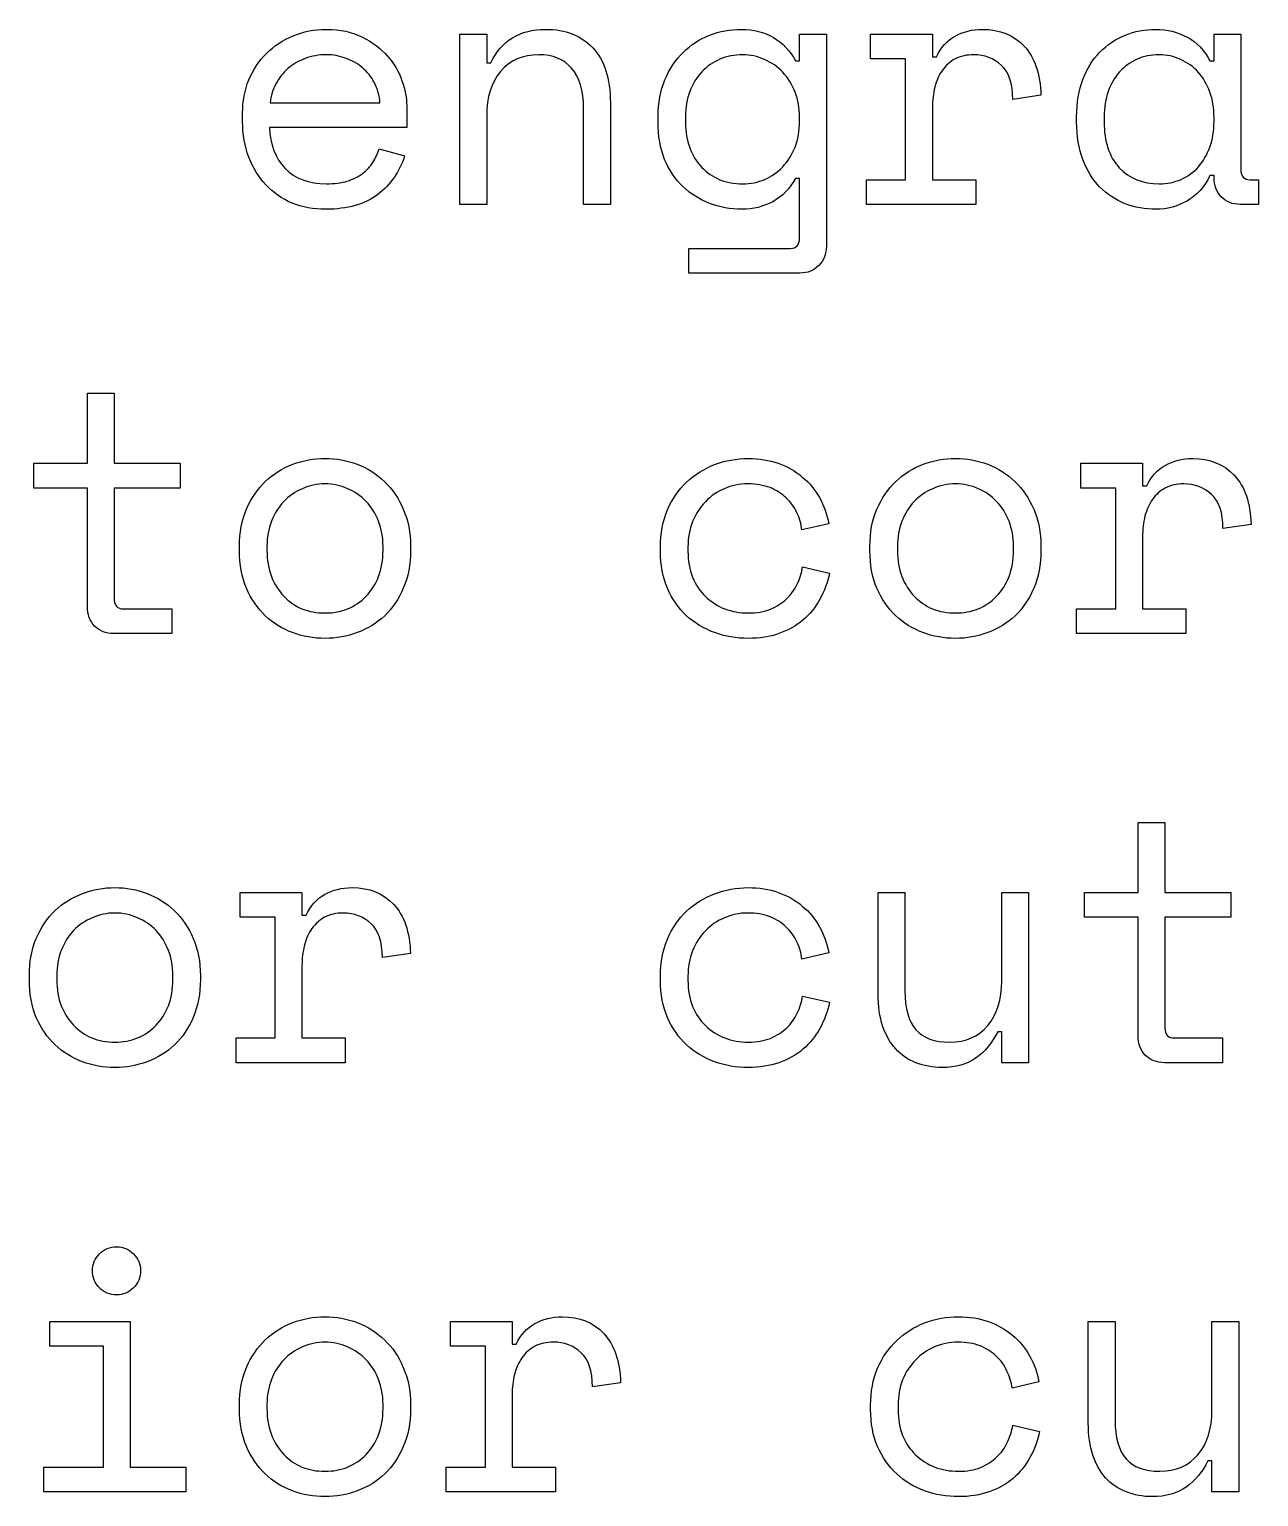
# Model space of a CAD drawing. Extents: x 0 to 841, y 0 to 662.
# Drawn here: x 222.56 to 237.71, y 611.16 to 629.26 of the extents above; entities that cross this region are included whole.
import ezdxf

# ---------------------------------------------------------------- set-up
doc = ezdxf.new("R2010")
doc.units = 0
doc.layers.get('0').update_dxf_attribs({"linetype": 'CONTINUOUS'})

msp = doc.modelspace()

# ---------------------------------------------------------------- linework, layer by layer
at = {"color": 4}
for points in [[(228.194677, 627.097604), (227.864477, 627.097604), (227.864477, 629.197337), (228.194677, 629.197337), (228.194677, 628.841737), (228.245477, 628.841737)], [(232.00044, 628.867137), (232.05124, 628.867137), (232.05124, 629.197337), (232.38144, 629.197337), (232.38144, 626.581137)], [(233.689537, 628.291404), (233.689537, 627.402404), (234.222936, 627.402404), (234.222936, 627.097604), (232.876737, 627.097604), (232.876737, 627.402404), (233.359337, 627.402404), (233.359337, 628.892537), (232.927537, 628.892537), (232.927537, 629.197337)], [(232.927537, 629.197337), (233.689537, 629.197337), (233.689537, 628.917937), (233.740337, 628.917937)], [(237.110066, 628.867137), (237.160866, 628.867137), (237.160866, 629.197337), (237.491066, 629.197337), (237.491066, 627.529404)], [(235.02727, 628.443804), (234.680136, 628.393004)], [(225.184778, 628.12207), (225.184778, 628.22367)], [(227.20831, 628.316804), (227.20831, 628.04587), (225.514977, 628.04587)], [(225.523444, 628.35067), (226.87811, 628.35067)], [(229.718676, 628.35067), (229.718676, 627.097604), (229.388476, 627.097604), (229.388476, 628.282937)], [(228.194677, 628.189804), (228.194677, 627.097604)], [(230.307107, 628.113604), (230.307107, 628.181337)], [(230.645773, 628.181337), (230.645773, 628.113604)], [(232.05124, 628.12207), (232.05124, 628.17287)], [(235.467534, 628.113604), (235.467534, 628.181337)], [(235.8062, 628.181337), (235.8062, 628.113604)], [(237.160866, 628.12207), (237.160866, 628.17287)], [(226.869644, 627.783404), (227.18291, 627.698737)], [(232.05124, 627.419337), (232.00044, 627.419337)], [(232.05124, 626.682737), (232.05124, 627.419337)], [(237.160866, 627.453204), (237.110066, 627.453204)], [(237.160866, 627.427804), (237.160866, 627.453204)], [(237.605366, 627.402404), (237.7112, 627.402404), (237.7112, 627.097604), (237.486833, 627.097604)], [(232.055473, 626.250938), (230.688107, 626.250938), (230.688107, 626.555737), (231.93694, 626.555737)], [(222.610914, 623.905672), (223.271314, 623.905672), (223.271314, 624.769271), (223.601514, 624.769271), (223.601514, 623.905672), (224.414314, 623.905672), (224.414314, 623.600872), (223.601514, 623.600872), (223.601514, 622.237739)], [(223.271314, 622.136139), (223.271314, 623.600872), (222.610914, 623.600872), (222.610914, 623.905672)], [(236.280333, 622.999738), (236.280333, 622.110739), (236.813733, 622.110739), (236.813733, 621.805939), (235.467534, 621.805939), (235.467534, 622.110739), (235.950133, 622.110739), (235.950133, 623.600872), (235.518333, 623.600872), (235.518333, 623.905672)], [(235.518333, 623.905672), (236.280333, 623.905672), (236.280333, 623.626272), (236.331133, 623.626272)], [(232.411073, 623.160605), (232.080873, 623.084405)], [(237.618066, 623.152138), (237.270933, 623.101338)], [(225.146678, 622.830405), (225.146678, 622.881205)], [(225.485344, 622.881205), (225.485344, 622.830405)], [(226.91621, 622.830405), (226.91621, 622.881205)], [(227.254877, 622.881205), (227.254877, 622.830405)], [(230.33674, 622.821938), (230.33674, 622.872738)], [(230.675407, 622.872738), (230.675407, 622.821938)], [(232.91907, 622.830405), (232.91907, 622.881205)], [(233.257737, 622.881205), (233.257737, 622.830405)], [(234.688603, 622.830405), (234.688603, 622.881205)], [(235.02727, 622.881205), (235.02727, 622.830405)], [(232.08934, 622.627205), (232.41954, 622.551005)], [(223.715814, 622.110739), (224.312714, 622.110739), (224.312714, 621.805939), (223.597281, 621.805939)]]:
    msp.add_lwpolyline(points, dxfattribs=at)
for points in [[(226.217711, 628.943337)], [(231.348507, 627.351604)], [(236.483533, 627.351604)], [(226.200777, 622.059939)], [(233.97317, 622.059939)]]:
    msp.add_lwpolyline(points, close=True, dxfattribs=at)
at = {"color": 1}
for points in [[(235.5649, 618.614005), (236.2253, 618.614005), (236.2253, 619.477605), (236.5555, 619.477605), (236.5555, 618.614005), (237.3683, 618.614005), (237.3683, 618.309205), (236.5555, 618.309205), (236.5555, 616.946072)], [(225.917144, 617.708072), (225.917144, 616.819072), (226.450544, 616.819072), (226.450544, 616.514272), (225.104344, 616.514272), (225.104344, 616.819072), (225.586944, 616.819072), (225.586944, 618.309205), (225.155144, 618.309205), (225.155144, 618.614005)], [(225.155144, 618.614005), (225.917144, 618.614005), (225.917144, 618.334605), (225.967944, 618.334605)], [(233.02067, 617.360939), (233.02067, 618.614005), (233.35087, 618.614005), (233.35087, 617.403272)], [(234.54467, 618.614005), (234.87487, 618.614005), (234.87487, 616.514272), (234.54467, 616.514272), (234.54467, 616.895272), (234.49387, 616.895272)], [(234.54467, 617.521805), (234.54467, 618.614005)], [(236.2253, 616.844472), (236.2253, 618.309205), (235.5649, 618.309205), (235.5649, 618.614005)], [(227.254877, 617.860472), (226.907744, 617.809672)], [(232.411073, 617.868938), (232.080873, 617.792739)], [(222.555881, 617.538739), (222.555881, 617.589539)], [(222.894547, 617.589539), (222.894547, 617.538739)], [(224.325414, 617.538739), (224.325414, 617.589539)], [(224.66408, 617.589539), (224.66408, 617.538739)], [(230.33674, 617.530272), (230.33674, 617.581072)], [(230.675407, 617.581072), (230.675407, 617.530272)], [(232.08934, 617.335539), (232.41954, 617.259339)], [(236.6698, 616.819072), (237.2667, 616.819072), (237.2667, 616.514272), (236.551267, 616.514272)]]:
    msp.add_lwpolyline(points, dxfattribs=at)
msp.add_lwpolyline([(223.609981, 616.768272)], close=True, dxfattribs=at)
at = {"color": 5}
for points in [[(223.334814, 613.948873)], [(222.733681, 611.527407), (223.470281, 611.527407), (223.470281, 613.01754), (222.809881, 613.01754), (222.809881, 613.32234), (223.800481, 613.32234), (223.800481, 611.527407), (224.48628, 611.527407), (224.48628, 611.222607), (222.733681, 611.222607)], [(226.200777, 611.476607)]]:
    msp.add_lwpolyline(points, close=True, dxfattribs=at)
for points in [[(228.507943, 612.416407), (228.507943, 611.527407), (229.041343, 611.527407), (229.041343, 611.222607), (227.695144, 611.222607), (227.695144, 611.527407), (228.177743, 611.527407), (228.177743, 613.01754), (227.745944, 613.01754), (227.745944, 613.32234)], [(227.745944, 613.32234), (228.507943, 613.32234), (228.507943, 613.04294), (228.558743, 613.04294)], [(235.611467, 612.069273), (235.611467, 613.32234), (235.941667, 613.32234), (235.941667, 612.111607)], [(237.135466, 613.32234), (237.465666, 613.32234), (237.465666, 611.222607), (237.135466, 611.222607), (237.135466, 611.603607), (237.084666, 611.603607)], [(237.135466, 612.23014), (237.135466, 613.32234)], [(229.845676, 612.568807), (229.498543, 612.518007)], [(235.00187, 612.577273), (234.67167, 612.501073)], [(225.146678, 612.247073), (225.146678, 612.297873)], [(225.485344, 612.297873), (225.485344, 612.247073)], [(226.91621, 612.247073), (226.91621, 612.297873)], [(227.254877, 612.297873), (227.254877, 612.247073)], [(232.927537, 612.238607), (232.927537, 612.289407)], [(233.266203, 612.289407), (233.266203, 612.238607)], [(234.680136, 612.043873), (235.010336, 611.967673)]]:
    msp.add_lwpolyline(points, dxfattribs=at)
at = {"color": 4}
for points in [[(225.481111, 628.96027), (225.574244, 629.053403), (225.6829, 629.12537), (225.807077, 629.17617)], [(225.807077, 629.17617), (225.934077, 629.229792), (226.070955, 629.256603), (226.217711, 629.256603)], [(226.217711, 629.256603), (226.389866, 629.256603), (226.538033, 629.224148), (226.66221, 629.159237)], [(226.66221, 629.159237), (226.78921, 629.097148), (226.892222, 629.019537), (226.971244, 628.926404)], [(228.245477, 628.841737), (228.375299, 629.118315), (228.601077, 629.256603), (228.92281, 629.256603)], [(228.92281, 629.256603), (229.165521, 629.256603), (229.358843, 629.180403), (229.502776, 629.028003)], [(230.61614, 628.97297), (230.709273, 629.066103), (230.817929, 629.136659), (230.942107, 629.184637)], [(230.942107, 629.184637), (231.066284, 629.232615), (231.196107, 629.256603), (231.331573, 629.256603)], [(231.331573, 629.256603), (231.483973, 629.256603), (231.616618, 629.222737), (231.729506, 629.155003)], [(231.729506, 629.155003), (231.845218, 629.090092), (231.935529, 628.994137), (232.00044, 628.867137)], [(233.740337, 628.917937), (233.793959, 629.033648), (233.870159, 629.118315), (233.968937, 629.171937)], [(233.968937, 629.171937), (234.067714, 629.228381), (234.180603, 629.256603), (234.307603, 629.256603)], [(234.307603, 629.256603), (234.51927, 629.256603), (234.690014, 629.187459), (234.819836, 629.04917)], [(235.751167, 628.97297), (235.841478, 629.066103), (235.9459, 629.136659), (236.064433, 629.184637)], [(236.064433, 629.184637), (236.182967, 629.232615), (236.308556, 629.256603), (236.4412, 629.256603)], [(236.4412, 629.256603), (236.585133, 629.256603), (236.714955, 629.224148), (236.830666, 629.159237)], [(236.830666, 629.159237), (236.9492, 629.097148), (237.042333, 628.999781), (237.110066, 628.867137)], [(225.260978, 628.634304), (225.3146, 628.761304), (225.387977, 628.869959), (225.481111, 628.96027)], [(226.217711, 628.943337), (226.124577, 628.943337), (226.037088, 628.927815), (225.955244, 628.89677)], [(226.454777, 628.901004), (226.378577, 628.929226), (226.299555, 628.943337), (226.217711, 628.943337)], [(226.971244, 628.926404), (227.053088, 628.83327), (227.112355, 628.73167), (227.149044, 628.621604)], [(228.838143, 628.943337), (228.637765, 628.943337), (228.479721, 628.874192), (228.36401, 628.735904)], [(229.24031, 628.778237), (229.141532, 628.888304), (229.007477, 628.943337), (228.838143, 628.943337)], [(229.502776, 629.028003), (229.64671, 628.878426), (229.718676, 628.652648), (229.718676, 628.35067)], [(230.391773, 628.634304), (230.448218, 628.76977), (230.523007, 628.882659), (230.61614, 628.97297)], [(231.348507, 628.943337), (231.249729, 628.943337), (231.156596, 628.924992), (231.069107, 628.888304)], [(231.61944, 628.88407), (231.534773, 628.923581), (231.444462, 628.943337), (231.348507, 628.943337)], [(234.197536, 628.943337), (234.110048, 628.943337), (234.033848, 628.926404), (233.968937, 628.892537)], [(234.540436, 628.812104), (234.447303, 628.899592), (234.333003, 628.943337), (234.197536, 628.943337)], [(234.819836, 629.04917), (234.949659, 628.910881), (235.018803, 628.709092), (235.02727, 628.443804)], [(235.543733, 628.638537), (235.594533, 628.771181), (235.663678, 628.882659), (235.751167, 628.97297)], [(236.483533, 628.943337), (236.384755, 628.943337), (236.294444, 628.924992), (236.2126, 628.888304)], [(236.750233, 628.88407), (236.668389, 628.923581), (236.579489, 628.943337), (236.483533, 628.943337)], [(225.743577, 628.774004), (225.684311, 628.720381), (225.634922, 628.656881), (225.595411, 628.583504)], [(225.955244, 628.89677), (225.876222, 628.868548), (225.805666, 628.827626), (225.743577, 628.774004)], [(226.66221, 628.78247), (226.602944, 628.83327), (226.533799, 628.872781), (226.454777, 628.901004)], [(226.810377, 628.596204), (226.773688, 628.669581), (226.724299, 628.73167), (226.66221, 628.78247)], [(229.388476, 628.282937), (229.388476, 628.50307), (229.339088, 628.66817), (229.24031, 628.778237)], [(231.069107, 628.888304), (230.98444, 628.851615), (230.909651, 628.799404), (230.84474, 628.73167)], [(231.843806, 628.727437), (231.781718, 628.79517), (231.706929, 628.847381), (231.61944, 628.88407)], [(233.812303, 628.752837), (233.76997, 628.69357), (233.738926, 628.624426), (233.71917, 628.545404)], [(233.968937, 628.892537), (233.906848, 628.85867), (233.854637, 628.812104), (233.812303, 628.752837)], [(234.680136, 628.393004), (234.680136, 628.587737), (234.63357, 628.727437), (234.540436, 628.812104)], [(236.2126, 628.888304), (236.130756, 628.851615), (236.058789, 628.799404), (235.9967, 628.73167)], [(236.966133, 628.727437), (236.906866, 628.79517), (236.8349, 628.847381), (236.750233, 628.88407)], [(225.184778, 628.22367), (225.184778, 628.370426), (225.210178, 628.507304), (225.260978, 628.634304)], [(225.595411, 628.583504), (225.558722, 628.512948), (225.534733, 628.435337), (225.523444, 628.35067)], [(226.87811, 628.35067), (226.872466, 628.440981), (226.849888, 628.522826), (226.810377, 628.596204)], [(227.149044, 628.621604), (227.188555, 628.511537), (227.20831, 628.409937), (227.20831, 628.316804)], [(228.36401, 628.735904), (228.251121, 628.600437), (228.194677, 628.418404), (228.194677, 628.189804)], [(230.307107, 628.181337), (230.307107, 628.35067), (230.335329, 628.501659), (230.391773, 628.634304)], [(230.84474, 628.73167), (230.782651, 628.663937), (230.733262, 628.583504), (230.696573, 628.49037)], [(231.996206, 628.481904), (231.959518, 628.577859), (231.908718, 628.659704), (231.843806, 628.727437)], [(235.467534, 628.181337), (235.467534, 628.353493), (235.492934, 628.505893), (235.543733, 628.638537)], [(235.9967, 628.73167), (235.937433, 628.666759), (235.890867, 628.586326), (235.857, 628.49037)], [(237.110066, 628.481904), (237.0762, 628.577859), (237.028222, 628.659704), (236.966133, 628.727437)], [(230.696573, 628.49037), (230.662707, 628.397237), (230.645773, 628.294226), (230.645773, 628.181337)], [(232.05124, 628.17287), (232.05124, 628.285759), (232.032895, 628.38877), (231.996206, 628.481904)], [(233.71917, 628.545404), (233.699414, 628.466381), (233.689537, 628.381715), (233.689537, 628.291404)], [(235.857, 628.49037), (235.823133, 628.397237), (235.8062, 628.294226), (235.8062, 628.181337)], [(237.160866, 628.17287), (237.160866, 628.285759), (237.143933, 628.38877), (237.110066, 628.481904)], [(225.260978, 627.681804), (225.210178, 627.814448), (225.184778, 627.961204), (225.184778, 628.12207)], [(225.514977, 628.04587), (225.523444, 627.837026), (225.588355, 627.669104), (225.709711, 627.542104)], [(230.38754, 627.652171), (230.333918, 627.787637), (230.307107, 627.941448), (230.307107, 628.113604)], [(230.645773, 628.113604), (230.645773, 627.99507), (230.662707, 627.889237), (230.696573, 627.796104)], [(231.996206, 627.80457), (232.032895, 627.900526), (232.05124, 628.006359), (232.05124, 628.12207)], [(235.543733, 627.652171), (235.492934, 627.784815), (235.467534, 627.938626), (235.467534, 628.113604)], [(235.8062, 628.113604), (235.8062, 627.873715), (235.868289, 627.686037), (235.992467, 627.550571)], [(237.110066, 627.80457), (237.143933, 627.900526), (237.160866, 628.006359), (237.160866, 628.12207)], [(225.472644, 627.338904), (225.382333, 627.434859), (225.311777, 627.549159), (225.260978, 627.681804)], [(226.78921, 627.614071), (226.823077, 627.667693), (226.849888, 627.724137), (226.869644, 627.783404)], [(227.18291, 627.698737), (227.123644, 627.504004), (227.013577, 627.344548), (226.85271, 627.220371)], [(230.696573, 627.796104), (230.733262, 627.702971), (230.782651, 627.622537), (230.84474, 627.554804)], [(231.843806, 627.563271), (231.908718, 627.631004), (231.959518, 627.711437), (231.996206, 627.80457)], [(236.970366, 627.563271), (237.029633, 627.631004), (237.0762, 627.711437), (237.110066, 627.80457)], [(225.709711, 627.542104), (225.831066, 627.415104), (226.0004, 627.351604), (226.217711, 627.351604)], [(226.475944, 627.385471), (226.549322, 627.408048), (226.61141, 627.439093), (226.66221, 627.478604)], [(226.66221, 627.478604), (226.715833, 627.518115), (226.758166, 627.563271), (226.78921, 627.614071)], [(230.611907, 627.317737), (230.518773, 627.408048), (230.443985, 627.519526), (230.38754, 627.652171)], [(230.84474, 627.554804), (230.909651, 627.489893), (230.98444, 627.439093), (231.069107, 627.402404)], [(231.623673, 627.406637), (231.70834, 627.443326), (231.781718, 627.495537), (231.843806, 627.563271)], [(235.751167, 627.313504), (235.663678, 627.406637), (235.594533, 627.519526), (235.543733, 627.652171)], [(235.992467, 627.550571), (236.119467, 627.417926), (236.283156, 627.351604), (236.483533, 627.351604)], [(236.754466, 627.406637), (236.839133, 627.443326), (236.9111, 627.495537), (236.970366, 627.563271)], [(237.491066, 627.529404), (237.491066, 627.444737), (237.529166, 627.402404), (237.605366, 627.402404)], [(225.794377, 627.114537), (225.6702, 627.16816), (225.562955, 627.242948), (225.472644, 627.338904)], [(226.217711, 627.351604), (226.316488, 627.351604), (226.402566, 627.362893), (226.475944, 627.385471)], [(230.942107, 627.110304), (230.817929, 627.158282), (230.707862, 627.227426), (230.611907, 627.317737)], [(231.069107, 627.402404), (231.153773, 627.368537), (231.246907, 627.351604), (231.348507, 627.351604)], [(231.348507, 627.351604), (231.447284, 627.351604), (231.539007, 627.369948), (231.623673, 627.406637)], [(232.00044, 627.419337), (231.932706, 627.292337), (231.839573, 627.196382), (231.72104, 627.131471)], [(236.064433, 627.106071), (235.9459, 627.154048), (235.841478, 627.223193), (235.751167, 627.313504)], [(236.483533, 627.351604), (236.582311, 627.351604), (236.672622, 627.369948), (236.754466, 627.406637)], [(237.110066, 627.453204), (237.042333, 627.312093), (236.947789, 627.207671), (236.826433, 627.139937)], [(237.249766, 627.190737), (237.1905, 627.252826), (237.160866, 627.331848), (237.160866, 627.427804)], [(226.209244, 627.038337), (226.059666, 627.038337), (225.921377, 627.063737), (225.794377, 627.114537)], [(226.85271, 627.220371), (226.694666, 627.099015), (226.480177, 627.038337), (226.209244, 627.038337)], [(231.72104, 627.131471), (231.605329, 627.069382), (231.478329, 627.038337), (231.34004, 627.038337)], [(236.826433, 627.139937), (236.7079, 627.072204), (236.582311, 627.038337), (236.449667, 627.038337)], [(237.486833, 627.097604), (237.390877, 627.097604), (237.311855, 627.128648), (237.249766, 627.190737)], [(231.34004, 627.038337), (231.198929, 627.038337), (231.066284, 627.062326), (230.942107, 627.110304)], [(236.449667, 627.038337), (236.311378, 627.038337), (236.182967, 627.060915), (236.064433, 627.106071)], [(231.93694, 626.555737), (232.01314, 626.555737), (232.05124, 626.598071), (232.05124, 626.682737)], [(232.38144, 626.581137), (232.38144, 626.485182), (232.350395, 626.40616), (232.288306, 626.344071)], [(232.288306, 626.344071), (232.22904, 626.281982), (232.151429, 626.250938), (232.055473, 626.250938)], [(225.464177, 623.681305), (225.562955, 623.774438), (225.675844, 623.844994), (225.802844, 623.892972)], [(225.802844, 623.892972), (225.929844, 623.940949), (226.062488, 623.964938), (226.200777, 623.964938)], [(226.200777, 623.964938), (226.339066, 623.964938), (226.471711, 623.940949), (226.59871, 623.892972)], [(226.59871, 623.892972), (226.72571, 623.844994), (226.837188, 623.774438), (226.933144, 623.681305)], [(230.658473, 623.672838), (230.757251, 623.765972), (230.871551, 623.837938), (231.001373, 623.888738)], [(231.001373, 623.888738), (231.134018, 623.939538), (231.273718, 623.964938), (231.420473, 623.964938)], [(231.420473, 623.964938), (231.553118, 623.964938), (231.675884, 623.945183), (231.788773, 623.905672)], [(231.788773, 623.905672), (231.901662, 623.86616), (232.00044, 623.809716), (232.085106, 623.736338)], [(233.23657, 623.681305), (233.335348, 623.774438), (233.448237, 623.844994), (233.575237, 623.892972)], [(233.575237, 623.892972), (233.702237, 623.940949), (233.834881, 623.964938), (233.97317, 623.964938)], [(233.97317, 623.964938), (234.111459, 623.964938), (234.244103, 623.940949), (234.371103, 623.892972)], [(234.371103, 623.892972), (234.498103, 623.844994), (234.609581, 623.774438), (234.705536, 623.681305)], [(236.331133, 623.626272), (236.384755, 623.741983), (236.460955, 623.826649), (236.559733, 623.880272)], [(236.559733, 623.880272), (236.658511, 623.936716), (236.7714, 623.964938), (236.8984, 623.964938)], [(236.8984, 623.964938), (237.110066, 623.964938), (237.280811, 623.895794), (237.410633, 623.757505)], [(225.231344, 623.338405), (225.290611, 623.473872), (225.368222, 623.588172), (225.464177, 623.681305)], [(226.933144, 623.681305), (227.031921, 623.588172), (227.109533, 623.473872), (227.165977, 623.338405)], [(232.085106, 623.736338), (232.172595, 623.665783), (232.243151, 623.581116), (232.296773, 623.482338)], [(233.003737, 623.338405), (233.063003, 623.473872), (233.140615, 623.588172), (233.23657, 623.681305)], [(234.705536, 623.681305), (234.804314, 623.588172), (234.881925, 623.473872), (234.93837, 623.338405)], [(237.410633, 623.757505), (237.540455, 623.619216), (237.6096, 623.417427), (237.618066, 623.152138)], [(225.921377, 623.592405), (225.833888, 623.555716), (225.757688, 623.503505), (225.692777, 623.435772)], [(226.200777, 623.651672), (226.102, 623.651672), (226.008866, 623.631916), (225.921377, 623.592405)], [(226.480177, 623.592405), (226.392688, 623.631916), (226.299555, 623.651672), (226.200777, 623.651672)], [(226.708777, 623.435772), (226.643866, 623.503505), (226.567666, 623.555716), (226.480177, 623.592405)], [(230.421407, 623.329938), (230.480673, 623.465405), (230.559696, 623.579705), (230.658473, 623.672838)], [(231.12414, 623.592405), (231.036651, 623.555716), (230.95904, 623.502094), (230.891307, 623.431538)], [(231.412007, 623.651672), (231.310407, 623.651672), (231.214451, 623.631916), (231.12414, 623.592405)], [(231.687173, 623.605105), (231.608151, 623.636149), (231.516429, 623.651672), (231.412007, 623.651672)], [(231.88614, 623.478105), (231.832518, 623.531727), (231.766195, 623.574061), (231.687173, 623.605105)], [(233.69377, 623.592405), (233.606281, 623.555716), (233.530081, 623.503505), (233.46517, 623.435772)], [(233.97317, 623.651672), (233.874392, 623.651672), (233.781259, 623.631916), (233.69377, 623.592405)], [(234.25257, 623.592405), (234.165081, 623.631916), (234.071948, 623.651672), (233.97317, 623.651672)], [(234.48117, 623.435772), (234.416259, 623.503505), (234.340059, 623.555716), (234.25257, 623.592405)], [(236.559733, 623.600872), (236.497644, 623.567005), (236.445433, 623.520438), (236.4031, 623.461172)], [(236.788333, 623.651672), (236.700844, 623.651672), (236.624644, 623.634738), (236.559733, 623.600872)], [(237.131233, 623.520438), (237.0381, 623.607927), (236.9238, 623.651672), (236.788333, 623.651672)], [(237.270933, 623.101338), (237.270933, 623.296072), (237.224366, 623.435772), (237.131233, 623.520438)], [(225.146678, 622.881205), (225.146678, 623.053361), (225.1749, 623.205761), (225.231344, 623.338405)], [(225.692777, 623.435772), (225.627866, 623.368038), (225.577066, 623.286194), (225.540377, 623.190238)], [(226.861177, 623.190238), (226.824488, 623.286194), (226.773688, 623.368038), (226.708777, 623.435772)], [(227.165977, 623.338405), (227.225244, 623.205761), (227.254877, 623.053361), (227.254877, 622.881205)], [(230.33674, 622.872738), (230.33674, 623.042072), (230.364962, 623.194472), (230.421407, 623.329938)], [(230.891307, 623.431538), (230.823573, 623.363805), (230.769951, 623.281961), (230.73044, 623.186005)], [(232.017373, 623.296072), (231.986329, 623.366627), (231.942584, 623.427305), (231.88614, 623.478105)], [(232.296773, 623.482338), (232.353217, 623.383561), (232.391317, 623.276316), (232.411073, 623.160605)], [(232.91907, 622.881205), (232.91907, 623.053361), (232.947292, 623.205761), (233.003737, 623.338405)], [(233.46517, 623.435772), (233.400259, 623.368038), (233.349459, 623.286194), (233.31277, 623.190238)], [(234.63357, 623.190238), (234.596881, 623.286194), (234.546081, 623.368038), (234.48117, 623.435772)], [(234.93837, 623.338405), (234.997636, 623.205761), (235.02727, 623.053361), (235.02727, 622.881205)], [(236.4031, 623.461172), (236.360767, 623.401905), (236.329722, 623.332761), (236.309967, 623.253738)], [(225.540377, 623.190238), (225.503689, 623.097105), (225.485344, 622.994094), (225.485344, 622.881205)], [(226.91621, 622.881205), (226.91621, 622.994094), (226.897866, 623.097105), (226.861177, 623.190238)], [(230.73044, 623.186005), (230.693751, 623.09005), (230.675407, 622.985627), (230.675407, 622.872738)], [(232.080873, 623.084405), (232.072406, 623.157783), (232.05124, 623.228338), (232.017373, 623.296072)], [(233.31277, 623.190238), (233.276081, 623.097105), (233.257737, 622.994094), (233.257737, 622.881205)], [(234.688603, 622.881205), (234.688603, 622.994094), (234.670259, 623.097105), (234.63357, 623.190238)], [(236.309967, 623.253738), (236.290211, 623.174716), (236.280333, 623.09005), (236.280333, 622.999738)], [(225.231344, 622.364739), (225.1749, 622.500205), (225.146678, 622.655427), (225.146678, 622.830405)], [(225.485344, 622.830405), (225.485344, 622.711872), (225.503689, 622.604627), (225.540377, 622.508672)], [(226.861177, 622.508672), (226.897866, 622.604627), (226.91621, 622.711872), (226.91621, 622.830405)], [(227.254877, 622.830405), (227.254877, 622.655427), (227.225244, 622.500205), (227.165977, 622.364739)], [(230.421407, 622.364739), (230.364962, 622.497383), (230.33674, 622.649783), (230.33674, 622.821938)], [(230.675407, 622.821938), (230.675407, 622.703405), (230.693751, 622.596161), (230.73044, 622.500205)], [(233.003737, 622.364739), (232.947292, 622.500205), (232.91907, 622.655427), (232.91907, 622.830405)], [(233.257737, 622.830405), (233.257737, 622.711872), (233.276081, 622.604627), (233.31277, 622.508672)], [(234.63357, 622.508672), (234.670259, 622.604627), (234.688603, 622.711872), (234.688603, 622.830405)], [(235.02727, 622.830405), (235.02727, 622.655427), (234.997636, 622.500205), (234.93837, 622.364739)], [(232.021606, 622.415539), (232.055473, 622.483272), (232.078051, 622.553827), (232.08934, 622.627205)], [(225.540377, 622.508672), (225.577066, 622.415539), (225.627866, 622.335105), (225.692777, 622.267372)], [(226.708777, 622.267372), (226.773688, 622.335105), (226.824488, 622.415539), (226.861177, 622.508672)], [(230.73044, 622.500205), (230.769951, 622.407072), (230.823573, 622.32805), (230.891307, 622.263139)], [(231.890373, 622.233505), (231.946818, 622.287128), (231.990562, 622.347805), (232.021606, 622.415539)], [(232.41954, 622.551005), (232.396962, 622.435294), (232.357451, 622.32805), (232.301006, 622.229272)], [(233.31277, 622.508672), (233.349459, 622.415539), (233.400259, 622.335105), (233.46517, 622.267372)], [(234.48117, 622.267372), (234.546081, 622.335105), (234.596881, 622.415539), (234.63357, 622.508672)], [(223.601514, 622.237739), (223.601514, 622.153072), (223.639614, 622.110739), (223.715814, 622.110739)], [(225.464177, 622.026072), (225.368222, 622.119205), (225.290611, 622.232094), (225.231344, 622.364739)], [(225.692777, 622.267372), (225.757688, 622.199639), (225.832477, 622.147428), (225.917144, 622.110739)], [(226.480177, 622.110739), (226.567666, 622.147428), (226.643866, 622.199639), (226.708777, 622.267372)], [(227.165977, 622.364739), (227.109533, 622.232094), (227.033333, 622.119205), (226.937377, 622.026072)], [(230.658473, 622.026072), (230.559696, 622.119205), (230.480673, 622.232094), (230.421407, 622.364739)], [(230.891307, 622.263139), (230.95904, 622.198228), (231.038062, 622.147428), (231.128373, 622.110739)], [(231.691406, 622.106505), (231.770429, 622.140372), (231.836751, 622.182705), (231.890373, 622.233505)], [(232.301006, 622.229272), (232.247384, 622.130494), (232.17824, 622.044416), (232.093573, 621.971039)], [(233.23657, 622.026072), (233.140615, 622.119205), (233.063003, 622.232094), (233.003737, 622.364739)], [(233.46517, 622.267372), (233.530081, 622.199639), (233.60487, 622.147428), (233.689537, 622.110739)], [(234.25257, 622.110739), (234.340059, 622.147428), (234.416259, 622.199639), (234.48117, 622.267372)], [(234.93837, 622.364739), (234.881925, 622.232094), (234.805725, 622.119205), (234.70977, 622.026072)], [(223.360214, 621.899072), (223.300947, 621.961161), (223.271314, 622.040183), (223.271314, 622.136139)], [(225.917144, 622.110739), (226.004633, 622.076872), (226.099177, 622.059939), (226.200777, 622.059939)], [(226.200777, 622.059939), (226.302377, 622.059939), (226.395511, 622.076872), (226.480177, 622.110739)], [(231.128373, 622.110739), (231.218684, 622.076872), (231.316051, 622.059939), (231.420473, 622.059939)], [(231.420473, 622.059939), (231.524895, 622.059939), (231.615206, 622.075461), (231.691406, 622.106505)], [(233.689537, 622.110739), (233.777025, 622.076872), (233.87157, 622.059939), (233.97317, 622.059939)], [(233.97317, 622.059939), (234.07477, 622.059939), (234.167903, 622.076872), (234.25257, 622.110739)], [(223.597281, 621.805939), (223.501325, 621.805939), (223.422303, 621.836983), (223.360214, 621.899072)], [(225.798611, 621.818639), (225.671611, 621.866617), (225.560133, 621.935761), (225.464177, 622.026072)], [(226.937377, 622.026072), (226.841422, 621.935761), (226.728533, 621.866617), (226.59871, 621.818639)], [(231.001373, 621.818639), (230.871551, 621.866617), (230.757251, 621.935761), (230.658473, 622.026072)], [(232.093573, 621.971039), (232.008906, 621.900483), (231.910129, 621.84545), (231.79724, 621.805939)], [(233.571003, 621.818639), (233.444003, 621.866617), (233.332526, 621.935761), (233.23657, 622.026072)], [(234.70977, 622.026072), (234.613814, 621.935761), (234.500925, 621.866617), (234.371103, 621.818639)], [(226.200777, 621.746672), (226.059666, 621.746672), (225.925611, 621.770661), (225.798611, 621.818639)], [(226.59871, 621.818639), (226.471711, 621.770661), (226.339066, 621.746672), (226.200777, 621.746672)], [(231.420473, 621.746672), (231.273718, 621.746672), (231.134018, 621.770661), (231.001373, 621.818639)], [(231.79724, 621.805939), (231.684351, 621.766428), (231.558762, 621.746672), (231.420473, 621.746672)], [(233.97317, 621.746672), (233.832059, 621.746672), (233.698003, 621.770661), (233.571003, 621.818639)], [(234.371103, 621.818639), (234.244103, 621.770661), (234.111459, 621.746672), (233.97317, 621.746672)]]:
    msp.add_open_spline(points, degree=3, dxfattribs=at)
at = {"color": 1}
for points in [[(223.212047, 618.601305), (223.339047, 618.649283), (223.471692, 618.673272), (223.609981, 618.673272)], [(223.609981, 618.673272), (223.748269, 618.673272), (223.880914, 618.649283), (224.007914, 618.601305)], [(226.196544, 618.588605), (226.295322, 618.645049), (226.408211, 618.673272), (226.53521, 618.673272)], [(226.53521, 618.673272), (226.746877, 618.673272), (226.917622, 618.604127), (227.047444, 618.465838)], [(231.001373, 618.597072), (231.134018, 618.647872), (231.273718, 618.673272), (231.420473, 618.673272)], [(231.420473, 618.673272), (231.553118, 618.673272), (231.675884, 618.653516), (231.788773, 618.614005)], [(231.788773, 618.614005), (231.901662, 618.574494), (232.00044, 618.518049), (232.085106, 618.444672)], [(222.873381, 618.389638), (222.972159, 618.482772), (223.085047, 618.553327), (223.212047, 618.601305)], [(224.007914, 618.601305), (224.134914, 618.553327), (224.246392, 618.482772), (224.342347, 618.389638)], [(225.967944, 618.334605), (226.021566, 618.450316), (226.097766, 618.534983), (226.196544, 618.588605)], [(227.047444, 618.465838), (227.177266, 618.327549), (227.24641, 618.125761), (227.254877, 617.860472)], [(230.658473, 618.381172), (230.757251, 618.474305), (230.871551, 618.546272), (231.001373, 618.597072)], [(232.085106, 618.444672), (232.172595, 618.374116), (232.243151, 618.289449), (232.296773, 618.190672)], [(222.640548, 618.046738), (222.699814, 618.182205), (222.777425, 618.296505), (222.873381, 618.389638)], [(223.330581, 618.300738), (223.243092, 618.264049), (223.166892, 618.211838), (223.101981, 618.144105)], [(223.609981, 618.360005), (223.511203, 618.360005), (223.41807, 618.340249), (223.330581, 618.300738)], [(223.889381, 618.300738), (223.801892, 618.340249), (223.708758, 618.360005), (223.609981, 618.360005)], [(224.11798, 618.144105), (224.053069, 618.211838), (223.976869, 618.264049), (223.889381, 618.300738)], [(224.342347, 618.389638), (224.441125, 618.296505), (224.518736, 618.182205), (224.57518, 618.046738)], [(226.196544, 618.309205), (226.134455, 618.275338), (226.082244, 618.228772), (226.039911, 618.169505)], [(226.425144, 618.360005), (226.337655, 618.360005), (226.261455, 618.343072), (226.196544, 618.309205)], [(226.768044, 618.228772), (226.67491, 618.316261), (226.56061, 618.360005), (226.425144, 618.360005)], [(230.421407, 618.038272), (230.480673, 618.173738), (230.559696, 618.288038), (230.658473, 618.381172)], [(231.12414, 618.300738), (231.036651, 618.264049), (230.95904, 618.210427), (230.891307, 618.139872)], [(231.412007, 618.360005), (231.310407, 618.360005), (231.214451, 618.340249), (231.12414, 618.300738)], [(231.687173, 618.313438), (231.608151, 618.344483), (231.516429, 618.360005), (231.412007, 618.360005)], [(231.88614, 618.186438), (231.832518, 618.240061), (231.766195, 618.282394), (231.687173, 618.313438)], [(223.101981, 618.144105), (223.03707, 618.076372), (222.98627, 617.994527), (222.949581, 617.898572)], [(224.27038, 617.898572), (224.233692, 617.994527), (224.182892, 618.076372), (224.11798, 618.144105)], [(226.039911, 618.169505), (225.997577, 618.110238), (225.966533, 618.041094), (225.946777, 617.962072)], [(226.907744, 617.809672), (226.907744, 618.004405), (226.861177, 618.144105), (226.768044, 618.228772)], [(230.891307, 618.139872), (230.823573, 618.072138), (230.769951, 617.990294), (230.73044, 617.894338)], [(232.017373, 618.004405), (231.986329, 618.074961), (231.942584, 618.135638), (231.88614, 618.186438)], [(232.296773, 618.190672), (232.353217, 618.091894), (232.391317, 617.98465), (232.411073, 617.868938)], [(222.555881, 617.589539), (222.555881, 617.761694), (222.584103, 617.914094), (222.640548, 618.046738)], [(222.949581, 617.898572), (222.912892, 617.805439), (222.894547, 617.702427), (222.894547, 617.589539)], [(224.325414, 617.589539), (224.325414, 617.702427), (224.307069, 617.805439), (224.27038, 617.898572)], [(224.57518, 618.046738), (224.634447, 617.914094), (224.66408, 617.761694), (224.66408, 617.589539)], [(225.946777, 617.962072), (225.927022, 617.88305), (225.917144, 617.798383), (225.917144, 617.708072)], [(230.33674, 617.581072), (230.33674, 617.750405), (230.364962, 617.902805), (230.421407, 618.038272)], [(230.73044, 617.894338), (230.693751, 617.798383), (230.675407, 617.693961), (230.675407, 617.581072)], [(232.080873, 617.792739), (232.072406, 617.866116), (232.05124, 617.936672), (232.017373, 618.004405)], [(222.640548, 617.073072), (222.584103, 617.208539), (222.555881, 617.363761), (222.555881, 617.538739)], [(222.894547, 617.538739), (222.894547, 617.420205), (222.912892, 617.312961), (222.949581, 617.217005)], [(224.27038, 617.217005), (224.307069, 617.312961), (224.325414, 617.420205), (224.325414, 617.538739)], [(224.66408, 617.538739), (224.66408, 617.363761), (224.634447, 617.208539), (224.57518, 617.073072)], [(230.421407, 617.073072), (230.364962, 617.205716), (230.33674, 617.358116), (230.33674, 617.530272)], [(230.675407, 617.530272), (230.675407, 617.411739), (230.693751, 617.304494), (230.73044, 617.208539)], [(233.075703, 616.967239), (233.039015, 617.080128), (233.02067, 617.211361), (233.02067, 617.360939)], [(233.35087, 617.403272), (233.35087, 617.183139), (233.396026, 617.022272), (233.486337, 616.920672)], [(234.371103, 616.971472), (234.486814, 617.109761), (234.54467, 617.293205), (234.54467, 617.521805)], [(222.949581, 617.217005), (222.98627, 617.123872), (223.03707, 617.043439), (223.101981, 616.975705)], [(224.11798, 616.975705), (224.182892, 617.043439), (224.233692, 617.123872), (224.27038, 617.217005)], [(230.73044, 617.208539), (230.769951, 617.115405), (230.823573, 617.036383), (230.891307, 616.971472)], [(232.021606, 617.123872), (232.055473, 617.191605), (232.078051, 617.262161), (232.08934, 617.335539)], [(232.41954, 617.259339), (232.396962, 617.143628), (232.357451, 617.036383), (232.301006, 616.937605)], [(222.873381, 616.734405), (222.777425, 616.827539), (222.699814, 616.940428), (222.640548, 617.073072)], [(224.57518, 617.073072), (224.518736, 616.940428), (224.442536, 616.827539), (224.34658, 616.734405)], [(230.658473, 616.734405), (230.559696, 616.827539), (230.480673, 616.940428), (230.421407, 617.073072)], [(231.890373, 616.941839), (231.946818, 616.995461), (231.990562, 617.056139), (232.021606, 617.123872)], [(223.101981, 616.975705), (223.166892, 616.907972), (223.241681, 616.855761), (223.326347, 616.819072)], [(223.326347, 616.819072), (223.413836, 616.785205), (223.508381, 616.768272), (223.609981, 616.768272)], [(223.609981, 616.768272), (223.711581, 616.768272), (223.804714, 616.785205), (223.889381, 616.819072)], [(223.889381, 616.819072), (223.976869, 616.855761), (224.053069, 616.907972), (224.11798, 616.975705)], [(230.891307, 616.971472), (230.95904, 616.906561), (231.038062, 616.855761), (231.128373, 616.819072)], [(231.128373, 616.819072), (231.218684, 616.785205), (231.316051, 616.768272), (231.420473, 616.768272)], [(231.420473, 616.768272), (231.524895, 616.768272), (231.615206, 616.783794), (231.691406, 616.814839)], [(231.691406, 616.814839), (231.770429, 616.848705), (231.836751, 616.891039), (231.890373, 616.941839)], [(232.301006, 616.937605), (232.247384, 616.838828), (232.17824, 616.75275), (232.093573, 616.679372)], [(233.23657, 616.683605), (233.168837, 616.759805), (233.115215, 616.85435), (233.075703, 616.967239)], [(233.486337, 616.920672), (233.576648, 616.819072), (233.714937, 616.768272), (233.901203, 616.768272)], [(233.901203, 616.768272), (234.101581, 616.768272), (234.258214, 616.836005), (234.371103, 616.971472)], [(234.49387, 616.895272), (234.426136, 616.759805), (234.337236, 616.652561), (234.22717, 616.573539)], [(236.3142, 616.607405), (236.254933, 616.669494), (236.2253, 616.748517), (236.2253, 616.844472)], [(236.5555, 616.946072), (236.5555, 616.861405), (236.5936, 616.819072), (236.6698, 616.819072)], [(223.207814, 616.526972), (223.080814, 616.57495), (222.969336, 616.644094), (222.873381, 616.734405)], [(224.34658, 616.734405), (224.250625, 616.644094), (224.137736, 616.57495), (224.007914, 616.526972)], [(231.001373, 616.526972), (230.871551, 616.57495), (230.757251, 616.644094), (230.658473, 616.734405)], [(232.093573, 616.679372), (232.008906, 616.608817), (231.910129, 616.553783), (231.79724, 616.514272)], [(233.486337, 616.514272), (233.390381, 616.550961), (233.307126, 616.607405), (233.23657, 616.683605)], [(223.609981, 616.455006), (223.46887, 616.455006), (223.334814, 616.478994), (223.207814, 616.526972)], [(224.007914, 616.526972), (223.880914, 616.478994), (223.748269, 616.455006), (223.609981, 616.455006)], [(231.420473, 616.455006), (231.273718, 616.455006), (231.134018, 616.478994), (231.001373, 616.526972)], [(231.79724, 616.514272), (231.684351, 616.474761), (231.558762, 616.455006), (231.420473, 616.455006)], [(233.80807, 616.455006), (233.692359, 616.455006), (233.585114, 616.474761), (233.486337, 616.514272)], [(234.22717, 616.573539), (234.117103, 616.494517), (233.977403, 616.455006), (233.80807, 616.455006)], [(236.551267, 616.514272), (236.455311, 616.514272), (236.376289, 616.545317), (236.3142, 616.607405)]]:
    msp.add_open_spline(points, degree=3, dxfattribs=at)
at = {"color": 5}
for points in [[(223.334814, 613.948873), (223.334814, 614.030717), (223.363036, 614.099862), (223.419481, 614.156306)], [(223.419481, 614.156306), (223.478747, 614.215573), (223.549303, 614.245206), (223.631147, 614.245206)], [(223.631147, 614.245206), (223.712992, 614.245206), (223.782136, 614.215573), (223.838581, 614.156306)], [(223.838581, 614.156306), (223.897847, 614.099862), (223.927481, 614.030717), (223.927481, 613.948873)], [(223.419481, 613.737206), (223.363036, 613.796473), (223.334814, 613.867028), (223.334814, 613.948873)], [(223.927481, 613.948873), (223.927481, 613.867028), (223.897847, 613.796473), (223.838581, 613.737206)], [(223.631147, 613.65254), (223.549303, 613.65254), (223.478747, 613.680762), (223.419481, 613.737206)], [(223.838581, 613.737206), (223.782136, 613.680762), (223.712992, 613.65254), (223.631147, 613.65254)], [(225.802844, 613.30964), (225.929844, 613.357617), (226.062488, 613.381606), (226.200777, 613.381606)], [(226.200777, 613.381606), (226.339066, 613.381606), (226.471711, 613.357617), (226.59871, 613.30964)], [(228.787343, 613.29694), (228.886121, 613.353384), (228.99901, 613.381606), (229.12601, 613.381606)], [(229.12601, 613.381606), (229.337676, 613.381606), (229.508421, 613.312462), (229.638243, 613.174173)], [(233.59217, 613.305406), (233.724814, 613.356206), (233.864514, 613.381606), (234.01127, 613.381606)], [(234.01127, 613.381606), (234.143914, 613.381606), (234.266681, 613.361851), (234.37957, 613.32234)], [(225.464177, 613.097973), (225.562955, 613.191106), (225.675844, 613.261662), (225.802844, 613.30964)], [(226.59871, 613.30964), (226.72571, 613.261662), (226.837188, 613.191106), (226.933144, 613.097973)], [(228.558743, 613.04294), (228.612365, 613.158651), (228.688565, 613.243317), (228.787343, 613.29694)], [(233.24927, 613.089506), (233.348048, 613.18264), (233.462348, 613.254606), (233.59217, 613.305406)], [(234.37957, 613.32234), (234.492459, 613.282829), (234.591236, 613.226384), (234.675903, 613.153006)], [(225.231344, 612.755073), (225.290611, 612.89054), (225.368222, 613.00484), (225.464177, 613.097973)], [(225.921377, 613.009073), (225.833888, 612.972384), (225.757688, 612.920173), (225.692777, 612.85244)], [(226.200777, 613.06834), (226.102, 613.06834), (226.008866, 613.048584), (225.921377, 613.009073)], [(226.480177, 613.009073), (226.392688, 613.048584), (226.299555, 613.06834), (226.200777, 613.06834)], [(226.708777, 612.85244), (226.643866, 612.920173), (226.567666, 612.972384), (226.480177, 613.009073)], [(226.933144, 613.097973), (227.031921, 613.00484), (227.109533, 612.89054), (227.165977, 612.755073)], [(228.787343, 613.01754), (228.725254, 612.983673), (228.673043, 612.937106), (228.63071, 612.87784)], [(229.015943, 613.06834), (228.928454, 613.06834), (228.852254, 613.051406), (228.787343, 613.01754)], [(229.358843, 612.937106), (229.26571, 613.024595), (229.15141, 613.06834), (229.015943, 613.06834)], [(229.638243, 613.174173), (229.768065, 613.035884), (229.83721, 612.834095), (229.845676, 612.568807)], [(233.012203, 612.746607), (233.07147, 612.882073), (233.150492, 612.996373), (233.24927, 613.089506)], [(233.714937, 613.009073), (233.627448, 612.972384), (233.549837, 612.918762), (233.482103, 612.848206)], [(234.002803, 613.06834), (233.901203, 613.06834), (233.805248, 613.048584), (233.714937, 613.009073)], [(234.27797, 613.021773), (234.198948, 613.052818), (234.107225, 613.06834), (234.002803, 613.06834)], [(234.476936, 612.894773), (234.423314, 612.948395), (234.356992, 612.990729), (234.27797, 613.021773)], [(234.675903, 613.153006), (234.763392, 613.082451), (234.833947, 612.997784), (234.88757, 612.899006)], [(225.692777, 612.85244), (225.627866, 612.784707), (225.577066, 612.702862), (225.540377, 612.606907)], [(226.861177, 612.606907), (226.824488, 612.702862), (226.773688, 612.784707), (226.708777, 612.85244)], [(228.63071, 612.87784), (228.588377, 612.818573), (228.557332, 612.749429), (228.537577, 612.670407)], [(229.498543, 612.518007), (229.498543, 612.71274), (229.451976, 612.85244), (229.358843, 612.937106)], [(233.482103, 612.848206), (233.41437, 612.780473), (233.360748, 612.698629), (233.321237, 612.602673)], [(234.60817, 612.71274), (234.577125, 612.783295), (234.533381, 612.843973), (234.476936, 612.894773)], [(234.88757, 612.899006), (234.944014, 612.800229), (234.982114, 612.692984), (235.00187, 612.577273)], [(225.146678, 612.297873), (225.146678, 612.470029), (225.1749, 612.622429), (225.231344, 612.755073)], [(227.165977, 612.755073), (227.225244, 612.622429), (227.254877, 612.470029), (227.254877, 612.297873)], [(228.537577, 612.670407), (228.517821, 612.591384), (228.507943, 612.506718), (228.507943, 612.416407)], [(232.927537, 612.289407), (232.927537, 612.45874), (232.955759, 612.61114), (233.012203, 612.746607)], [(234.67167, 612.501073), (234.663203, 612.574451), (234.642036, 612.645007), (234.60817, 612.71274)], [(225.540377, 612.606907), (225.503689, 612.513773), (225.485344, 612.410762), (225.485344, 612.297873)], [(226.91621, 612.297873), (226.91621, 612.410762), (226.897866, 612.513773), (226.861177, 612.606907)], [(233.321237, 612.602673), (233.284548, 612.506718), (233.266203, 612.402296), (233.266203, 612.289407)], [(225.231344, 611.781407), (225.1749, 611.916873), (225.146678, 612.072096), (225.146678, 612.247073)], [(225.485344, 612.247073), (225.485344, 612.12854), (225.503689, 612.021296), (225.540377, 611.92534)], [(226.861177, 611.92534), (226.897866, 612.021296), (226.91621, 612.12854), (226.91621, 612.247073)], [(227.254877, 612.247073), (227.254877, 612.072096), (227.225244, 611.916873), (227.165977, 611.781407)], [(233.012203, 611.781407), (232.955759, 611.914051), (232.927537, 612.066451), (232.927537, 612.238607)], [(233.266203, 612.238607), (233.266203, 612.120073), (233.284548, 612.012829), (233.321237, 611.916873)], [(235.941667, 612.111607), (235.941667, 611.891473), (235.986822, 611.730607), (236.077133, 611.629007)], [(236.9619, 611.679807), (237.077611, 611.818096), (237.135466, 612.00154), (237.135466, 612.23014)], [(225.540377, 611.92534), (225.577066, 611.832207), (225.627866, 611.751773), (225.692777, 611.68404)], [(226.708777, 611.68404), (226.773688, 611.751773), (226.824488, 611.832207), (226.861177, 611.92534)], [(233.321237, 611.916873), (233.360748, 611.82374), (233.41437, 611.744718), (233.482103, 611.679807)], [(234.612403, 611.832207), (234.64627, 611.89994), (234.668847, 611.970496), (234.680136, 612.043873)], [(235.010336, 611.967673), (234.987759, 611.851962), (234.948247, 611.744718), (234.891803, 611.64594)], [(235.6665, 611.675573), (235.629811, 611.788462), (235.611467, 611.919696), (235.611467, 612.069273)], [(225.464177, 611.44274), (225.368222, 611.535874), (225.290611, 611.648762), (225.231344, 611.781407)], [(227.165977, 611.781407), (227.109533, 611.648762), (227.033333, 611.535874), (226.937377, 611.44274)], [(233.24927, 611.44274), (233.150492, 611.535874), (233.07147, 611.648762), (233.012203, 611.781407)], [(234.48117, 611.650173), (234.537614, 611.703796), (234.581359, 611.764473), (234.612403, 611.832207)], [(225.692777, 611.68404), (225.757688, 611.616307), (225.832477, 611.564096), (225.917144, 611.527407)], [(226.480177, 611.527407), (226.567666, 611.564096), (226.643866, 611.616307), (226.708777, 611.68404)], [(233.482103, 611.679807), (233.549837, 611.614896), (233.628859, 611.564096), (233.71917, 611.527407)], [(234.282203, 611.523174), (234.361225, 611.55704), (234.427548, 611.599373), (234.48117, 611.650173)], [(234.891803, 611.64594), (234.838181, 611.547162), (234.769036, 611.461085), (234.68437, 611.387707)], [(235.827367, 611.39194), (235.759633, 611.46814), (235.706011, 611.562685), (235.6665, 611.675573)], [(236.077133, 611.629007), (236.167444, 611.527407), (236.305733, 611.476607), (236.492, 611.476607)], [(236.492, 611.476607), (236.692378, 611.476607), (236.849011, 611.54434), (236.9619, 611.679807)], [(237.084666, 611.603607), (237.016933, 611.46814), (236.928033, 611.360896), (236.817966, 611.281874)], [(225.798611, 611.235307), (225.671611, 611.283285), (225.560133, 611.352429), (225.464177, 611.44274)], [(225.917144, 611.527407), (226.004633, 611.49354), (226.099177, 611.476607), (226.200777, 611.476607)], [(226.200777, 611.476607), (226.302377, 611.476607), (226.395511, 611.49354), (226.480177, 611.527407)], [(226.937377, 611.44274), (226.841422, 611.352429), (226.728533, 611.283285), (226.59871, 611.235307)], [(233.59217, 611.235307), (233.462348, 611.283285), (233.348048, 611.352429), (233.24927, 611.44274)], [(233.71917, 611.527407), (233.809481, 611.49354), (233.906848, 611.476607), (234.01127, 611.476607)], [(234.01127, 611.476607), (234.115692, 611.476607), (234.206003, 611.492129), (234.282203, 611.523174)], [(234.68437, 611.387707), (234.599703, 611.317151), (234.500925, 611.262118), (234.388036, 611.222607)], [(236.077133, 611.222607), (235.981178, 611.259296), (235.897922, 611.31574), (235.827367, 611.39194)], [(226.200777, 611.16334), (226.059666, 611.16334), (225.925611, 611.187329), (225.798611, 611.235307)], [(226.59871, 611.235307), (226.471711, 611.187329), (226.339066, 611.16334), (226.200777, 611.16334)], [(234.01127, 611.16334), (233.864514, 611.16334), (233.724814, 611.187329), (233.59217, 611.235307)], [(234.388036, 611.222607), (234.275148, 611.183096), (234.149559, 611.16334), (234.01127, 611.16334)], [(236.398867, 611.16334), (236.283156, 611.16334), (236.175911, 611.183096), (236.077133, 611.222607)], [(236.817966, 611.281874), (236.7079, 611.202851), (236.5682, 611.16334), (236.398867, 611.16334)]]:
    msp.add_open_spline(points, degree=3, dxfattribs=at)

doc.saveas('drawing.dxf')
